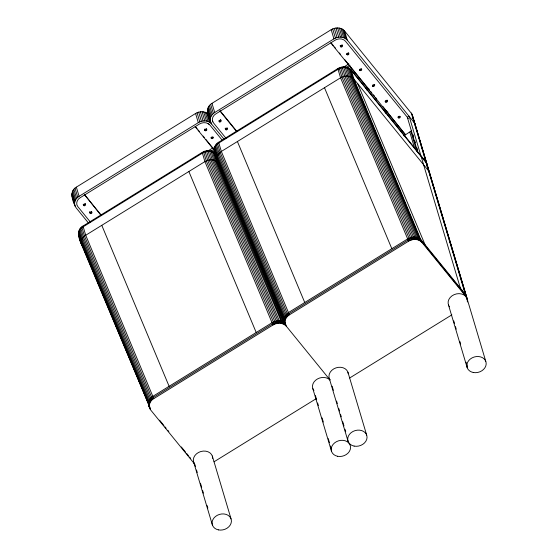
<?xml version="1.0" encoding="UTF-8"?>
<svg xmlns="http://www.w3.org/2000/svg" width="558" height="558" viewBox="0 0 558 558"><rect width="100%" height="100%" fill="white"/><g stroke="black" fill="none" stroke-linecap="round" stroke-linejoin="round"><path stroke-width="0.84" d="M88.603 223.179L76.021 207.702C72.777 201.668 68.578 191.568 76.355 187.132L195.565 113.483C199.248 111.23 204.388 110.944 207.89 113.699L210.631 122.886L224.232 139.381M74.758 205.239C73.858 201.682 76.111 198.118 79.09 196.318L198.299 122.669C201.989 120.416 207.123 120.13 210.631 122.886M211.642 123.911C208.406 117.871 204.207 107.771 211.977 103.335L331.187 29.686C335.232 27.175 341.259 27.119 344.53 30.927L412.055 114.174L467.283 299.088L467.402 301.864M210.387 121.442C209.48 117.884 211.74 114.32 214.718 112.521L333.928 38.872C337.974 36.361 343.993 36.305 347.271 40.113L414.789 123.36L426.996 164.61M412.662 118.247L412.543 115.471M427.149 166.835L427.03 164.059M78.469 234.025L81.21 243.211L149.983 407.612L81.461 244.432C78.88 238.824 75.923 229.812 82.982 226.06L202.191 152.404C205.909 150.123 211.14 149.858 214.628 152.725L215.751 154.371M194.226 463.545L150.702 410.025C147.598 406.329 149.907 400.756 153.778 398.642L272.988 324.986C277.026 322.475 283.059 322.419 286.331 326.228L329.855 379.747M285.424 325.307L217.369 161.911C215.046 155.975 211.05 146.335 218.61 142.262L337.813 68.606C341.852 66.095 347.892 66.046 351.156 69.848L425.768 161.59L427.456 166.151M286.331 326.228L217.083 160.634C215.988 157.021 218.283 153.276 221.345 151.448L340.554 77.792C344.593 75.281 350.626 75.232 353.898 79.034L428.509 170.776L429.772 173.245M466.565 296.668L465.302 294.206L421.234 240.017C417.963 236.208 411.93 236.257 407.891 238.775L288.681 312.424C285.236 314.405 282.864 319.002 284.908 322.761C284.573 319.497 286.721 316.498 289.4 314.845L408.609 241.189C412.648 238.678 418.681 238.629 421.953 242.43L466.021 296.619L467.283 299.088M403.901 135.866L411.79 130.544M208.022 150.904L213.184 147.71M343.651 67.106L348.813 63.919M210.61 151.364L214.3 149.084M346.978 67.113L349.929 65.286M365.574 88.617L367.792 87.25M366.69 89.991L368.908 88.624M372.591 86.344L374.809 84.976M384.553 111.949L386.764 110.582M385.669 113.323L387.88 111.956M403.72 135.162L405.206 134.248M214.035 461.794L316.219 398.663M349.664 377.996L451.84 314.865M213.763 152.669L214.844 153.45C211.356 150.583 206.125 150.848 202.408 153.129L83.198 226.785C75.456 230.97 79.871 240.882 82.647 246.629M217.083 160.634L218.269 162.831C215.004 159.023 208.964 159.079 204.925 161.59L85.716 235.246C82.277 237.227 79.899 241.816 81.942 245.583M285.605 323.814C282.334 320.006 276.301 320.055 272.262 322.573L153.052 396.222C148.567 398.6 147.054 404.822 150.339 408.819M210.945 150.904L213.686 160.09L215.046 160.523L283.101 323.919M211.161 151.63L212.521 152.062L215.046 160.523M213.686 160.09L281.023 321.073L282.383 321.499M222.447 140.483L209.857 125.013C207.297 122.035 202.582 122.076 199.415 124.036L80.206 197.692C77.185 199.352 75.379 203.705 77.806 206.6L90.389 222.077M208.099 123.562L209.062 124.211M213.547 151.943L216.281 161.129L217.369 161.911M285.968 325.021C282.697 321.213 276.663 321.269 272.625 323.779L153.415 397.435C150.709 399.089 148.588 402.116 148.902 405.401M408.421 118.596L345.486 41.215C342.926 38.237 338.211 38.279 335.044 40.239L215.834 113.895C212.807 115.555 211.008 119.907 213.428 122.802L226.011 138.279M331.647 43.517L333.293 45.547M334.395 46.893L335.498 48.246M339.341 52.982L340.443 54.335M344.844 59.741L369.591 90.173M370.686 91.526L371.788 92.879M373.441 94.902L374.537 96.255M375.639 97.608L376.741 98.961M382.788 106.397L405.547 134.848L330.761 42.889M219.901 110.526L236.948 131.486M220.117 111.251L236.613 131.535M195.467 126.638L197.12 128.661M198.216 130.014L199.318 131.367M203.168 136.103L204.27 137.456M205.916 139.486L214.718 150.304M195.133 126.687L214.384 150.353M101.326 215.283L84.279 194.324L100.991 215.332M159.588 420.188L163.94 425.545M165.029 426.884L166.117 428.216M167.749 430.225L168.837 431.564M181.35 446.951L185.702 452.301M186.791 453.64L188.423 455.649M189.511 456.988L190.599 458.32M426.751 163.494L351.373 70.573C348.108 66.772 342.068 66.82 338.029 69.332L218.827 142.988C215.758 144.815 213.47 148.561 214.565 152.174M214.349 151.448L215.046 153.324L214.83 152.599M285.264 323.975C283.227 320.208 285.598 315.619 289.044 313.638L408.254 239.982C412.292 237.471 418.326 237.415 421.597 241.223L465.665 295.412L467.13 299.248L429.974 174.612M78.72 235.246L79.201 236.397M149.279 406.559L148.798 405.408L149.516 407.828M357.692 83.707L425.029 244.683M324.491 87.718L391.828 248.701M237.408 141.523L304.745 302.506M214.084 148.965L216.818 158.151L284.88 321.548M218.603 163.633L249.761 238.12M250.43 239.717L268.189 282.167M268.858 283.771L278.24 306.196M278.909 307.793L284.936 322.21M216.281 161.129L284.343 324.526M188.869 171.515L256.206 332.491M101.779 225.32L169.116 386.303M212.445 120.877L212.828 121.888M207.646 112.256L210.875 122.732M72.017 196.053L75.253 206.53M412.055 114.174L466.788 297.791M467.074 298.607L485.809 361.458M412.753 116.838L415.243 125.187M427.24 165.426L429.751 173.845M411.288 113.002L466.021 296.619M420.858 155.556L409.112 116.148L407.326 117.25L417.851 152.55M421.074 156.282L460.392 288.165M413.011 134.652L413.743 137.115M414.727 140.4L415.459 142.862M416.931 147.786L417.663 150.248M410.89 131.437L416.763 151.141M409.83 132.204L414.727 148.623M398.293 117.682L398.077 116.957A1.067 0.865 -16.6 0 0 399.995 116.496M453.752 320.871L454.491 323.354M455.481 326.66L456.221 329.143M459.918 341.552L460.657 344.028M466.076 362.226L467.311 366.362M448.465 304.884L467.199 367.736M385.236 101.172L385.452 101.898M421.953 242.43L353.898 79.034L351.156 69.848M421.053 241.509L352.991 78.113L350.257 68.927M419.965 240.728L351.91 77.332L349.168 68.146M418.73 240.121L350.675 76.725L347.934 67.539M372.618 86.113L372.402 85.388A1.067 0.865 -16.6 0 0 374.327 84.572M417.37 239.689L349.315 76.293L346.574 67.106M415.919 239.452L347.864 76.055L345.123 66.869M414.42 239.417L346.358 76.021L343.623 66.834M412.899 239.577L344.844 76.181L342.103 66.995M411.399 239.933L343.344 76.537L340.603 67.351M359.777 70.329L359.561 69.604A1.067 0.865 -16.6 0 0 361.493 68.787M409.956 240.477L341.901 77.081L339.166 67.895M408.609 241.189L340.554 77.792L337.813 68.606M344.53 30.927L347.271 40.113M343.519 29.909L346.253 39.095M342.284 29.072L345.018 38.258M340.868 28.444L343.602 37.63M339.313 28.053L342.047 37.24M346.943 54.544L346.727 53.819A1.067 0.865 -16.6 0 0 348.178 53.952A1.067 0.865 -16.6 0 0 348.513 52.717M337.667 27.9L340.408 37.086M335.979 27.991L338.72 37.177M340.31 45.923L340.526 46.649M334.305 28.332L337.046 37.519M332.694 28.897L335.435 38.084M331.187 29.686L333.928 38.872M347.934 372.214L366.676 435.066M332.149 386.213L333.384 390.349M336.586 401.097L337.325 403.58M338.804 408.54L339.543 411.023M340.533 414.329L341.273 416.812M342.751 421.771L343.979 425.907M344.97 429.221L345.709 431.697M329.325 378.491L348.066 441.343M315.416 395.573L316.644 399.709M317.635 403.015L318.374 405.499M322.071 417.9L323.305 422.036M328.237 438.574L329.464 442.71M330.455 446.023L331.194 448.499M312.836 388.675L331.578 451.534M289.4 314.845L221.345 151.448L218.61 142.262M288.179 315.716L220.124 152.32L217.383 143.134M287.119 316.721L219.057 153.324L216.323 144.138M286.233 317.837L218.178 154.44L215.437 145.254M285.556 319.03L217.501 155.633L214.76 146.447M285.103 320.278L217.048 156.882L214.307 147.696M285.626 325.181L284.168 320.397L216.832 159.414L216.818 158.151M284.42 321.617L285.145 324.031M281.023 321.073L281.741 323.487M280.29 323.249L212.235 159.853L209.501 150.667M278.791 323.215L210.736 159.818L207.994 150.632M211.977 103.335L214.718 112.521M277.27 323.375L209.215 159.979L206.474 150.793M210.631 104.311L213.372 113.497M275.771 323.731L207.716 160.334L204.974 151.148M209.48 105.455L212.221 114.641M274.334 324.275L206.272 160.878L203.537 151.692M208.566 106.718L211.301 115.904M272.988 324.986L204.925 161.59L202.191 152.404M207.904 108.071L210.645 117.257M207.527 109.48L210.261 118.666M207.436 110.889L210.178 120.075M206.655 112.869L209.396 122.056M205.239 112.242L207.981 121.428M203.684 111.851L206.425 121.037M211.315 138.342L211.098 137.617A1.067 0.865 -16.6 0 0 213.016 137.156M214.098 150.228L217.571 161.785M202.038 111.698L204.779 120.884M212.305 151.337L212.521 152.062M200.357 111.788L203.091 120.974M204.681 129.721L204.898 130.446M198.683 112.123L201.417 121.309M197.065 112.695L199.806 121.881M195.565 113.483L198.299 122.669M212.312 456.012L231.047 518.863M194.798 464.221L195.537 466.704M196.521 470.01L197.26 472.493M200.468 483.242L201.696 487.378M202.687 490.684L203.426 493.167M207.123 505.569L207.862 508.052M193.703 462.289L212.438 525.141M153.778 398.642L85.716 235.246L82.982 226.06M152.557 399.514L84.495 236.118L81.761 226.932M151.49 400.518L83.435 237.122L80.694 227.936M150.611 401.634L82.549 238.238L79.815 229.052M149.935 402.827L81.873 239.431L79.138 230.245M149.474 404.076L81.419 240.679L78.678 231.493M91.533 211.489L91.749 212.214M149.251 405.345L81.196 241.949L78.455 232.763M148.547 404.194L149.997 408.979M85.116 203.593L85.332 204.319M76.355 187.132L79.09 196.318M75.009 188.109L77.743 197.295M73.858 189.246L76.592 198.432M72.938 190.515L75.679 199.701M72.282 191.868L75.016 201.054M71.898 193.27L74.639 202.456M73.775 200.189L74.528 202.694M71.815 194.679L74.549 203.865M81.043 241.244L82.417 245.862M227.301 127.984A1.067 0.865 -16.6 0 1 226.248 129.121A1.067 0.865 -16.6 0 1 225.244 128.145M220.884 120.089A1.067 0.865 -16.6 0 1 218.959 120.905M220.473 119.586A1.067 0.865 -16.6 0 1 220.745 119.803M387.022 100.07A1.067 0.865 -16.6 0 1 386.687 101.305A1.067 0.865 -16.6 0 1 385.236 101.172M342.096 44.821A1.067 0.865 -16.6 0 1 341.58 46.154A1.067 0.865 -16.6 0 1 340.164 45.637M329.994 379.838A9.821 7.931 -16.6 0 1 336 367.868A9.821 7.931 -16.6 0 1 348.283 373.748M448.765 305.582A9.821 7.931 -16.6 0 1 456.549 293.885A9.821 7.931 -16.6 0 1 467.381 301.787M449.56 306.816A9.821 7.931 -16.6 0 1 449.134 306.223M313.938 390.614A9.821 7.931 -16.6 0 1 313.505 390.021M313.136 389.379A9.821 7.931 -16.6 0 1 317.397 378.994A9.821 7.931 -16.6 0 1 329.855 379.921M194.365 463.635A9.821 7.931 -16.6 0 1 200.852 451.52A9.821 7.931 -16.6 0 1 212.689 458.362M206.467 128.619A1.067 0.865 -16.6 0 1 205.749 130.014A1.067 0.865 -16.6 0 1 204.549 129.079M91.679 211.782A1.067 0.865 -16.6 0 1 90.403 212.912A1.067 0.865 -16.6 0 1 89.796 211.608M85.262 203.886A1.067 0.865 -16.6 0 1 84.411 204.988A1.067 0.865 -16.6 0 1 83.191 204.409M226.13 129.826A1.067 0.865 -16.6 0 0 227.518 128.71A1.067 0.865 -16.6 0 0 225.802 128.368A1.067 0.865 -16.6 0 0 226.13 129.826M219.713 121.937A1.067 0.865 -16.6 0 0 221.101 120.814A1.067 0.865 -16.6 0 0 219.385 120.479A1.067 0.865 -16.6 0 0 219.713 121.937M398.83 117.989A1.067 0.865 -16.6 0 0 400.219 116.866A1.067 0.865 -16.6 0 0 398.503 116.531A1.067 0.865 -16.6 0 0 398.83 117.989M385.996 102.205A1.067 0.865 -16.6 0 0 387.385 101.082A1.067 0.865 -16.6 0 0 385.662 100.747A1.067 0.865 -16.6 0 0 385.996 102.205M373.156 86.42A1.067 0.865 -16.6 0 0 374.544 85.297A1.067 0.865 -16.6 0 0 372.828 84.962A1.067 0.865 -16.6 0 0 373.156 86.42M360.322 70.636A1.067 0.865 -16.6 0 0 361.71 69.513A1.067 0.865 -16.6 0 0 359.987 69.178A1.067 0.865 -16.6 0 0 360.322 70.636M347.481 54.851A1.067 0.865 -16.6 0 0 348.869 53.728A1.067 0.865 -16.6 0 0 347.153 53.394A1.067 0.865 -16.6 0 0 347.481 54.851M341.064 46.956A1.067 0.865 -16.6 0 0 342.452 45.84A1.067 0.865 -16.6 0 0 340.736 45.505A1.067 0.865 -16.6 0 0 341.064 46.956M354.128 446.1A9.821 7.931 -16.6 0 0 366.892 435.812A9.821 7.931 -16.6 0 0 351.087 432.701A9.821 7.931 -16.6 0 0 354.128 446.1M473.261 372.493A9.821 7.931 -16.6 0 0 486.032 362.205A9.821 7.931 -16.6 0 0 470.227 359.087A9.821 7.931 -16.6 0 0 473.261 372.493M337.639 456.291A9.821 7.931 -16.6 0 0 350.403 446.002A9.821 7.931 -16.6 0 0 334.605 442.885A9.821 7.931 -16.6 0 0 337.639 456.291M218.499 529.898A9.821 7.931 -16.6 0 0 231.263 519.61A9.821 7.931 -16.6 0 0 215.465 516.499A9.821 7.931 -16.6 0 0 218.499 529.898M211.859 138.649A1.067 0.865 -16.6 0 0 213.247 137.526A1.067 0.865 -16.6 0 0 211.524 137.191A1.067 0.865 -16.6 0 0 211.859 138.649M205.435 130.753A1.067 0.865 -16.6 0 0 206.823 129.637A1.067 0.865 -16.6 0 0 205.107 129.296A1.067 0.865 -16.6 0 0 205.435 130.753M90.508 213.623A1.067 0.865 -16.6 0 0 91.896 212.507A1.067 0.865 -16.6 0 0 90.173 212.166A1.067 0.865 -16.6 0 0 90.508 213.623M84.091 205.735A1.067 0.865 -16.6 0 0 85.479 204.612A1.067 0.865 -16.6 0 0 83.756 204.277A1.067 0.865 -16.6 0 0 84.091 205.735"/></g></svg>
